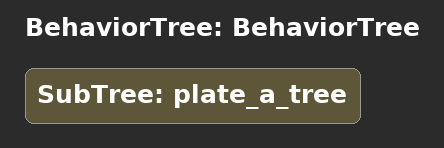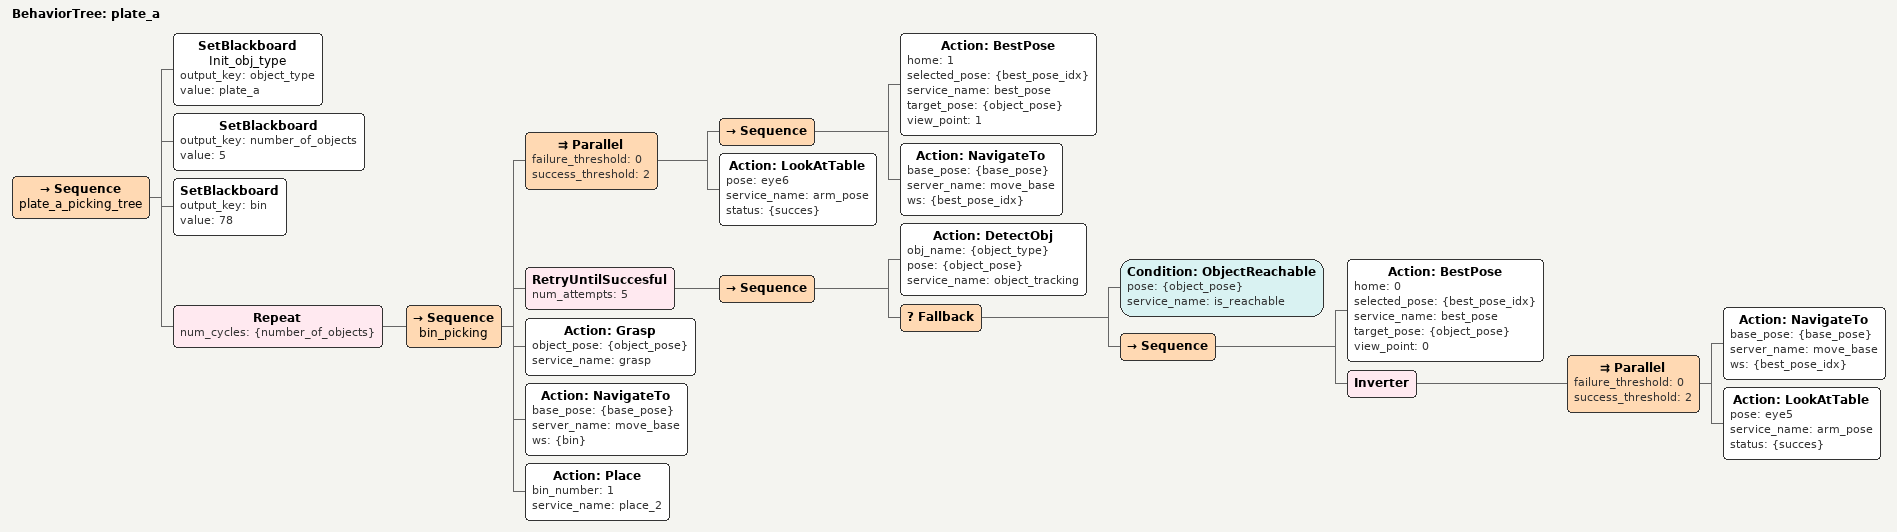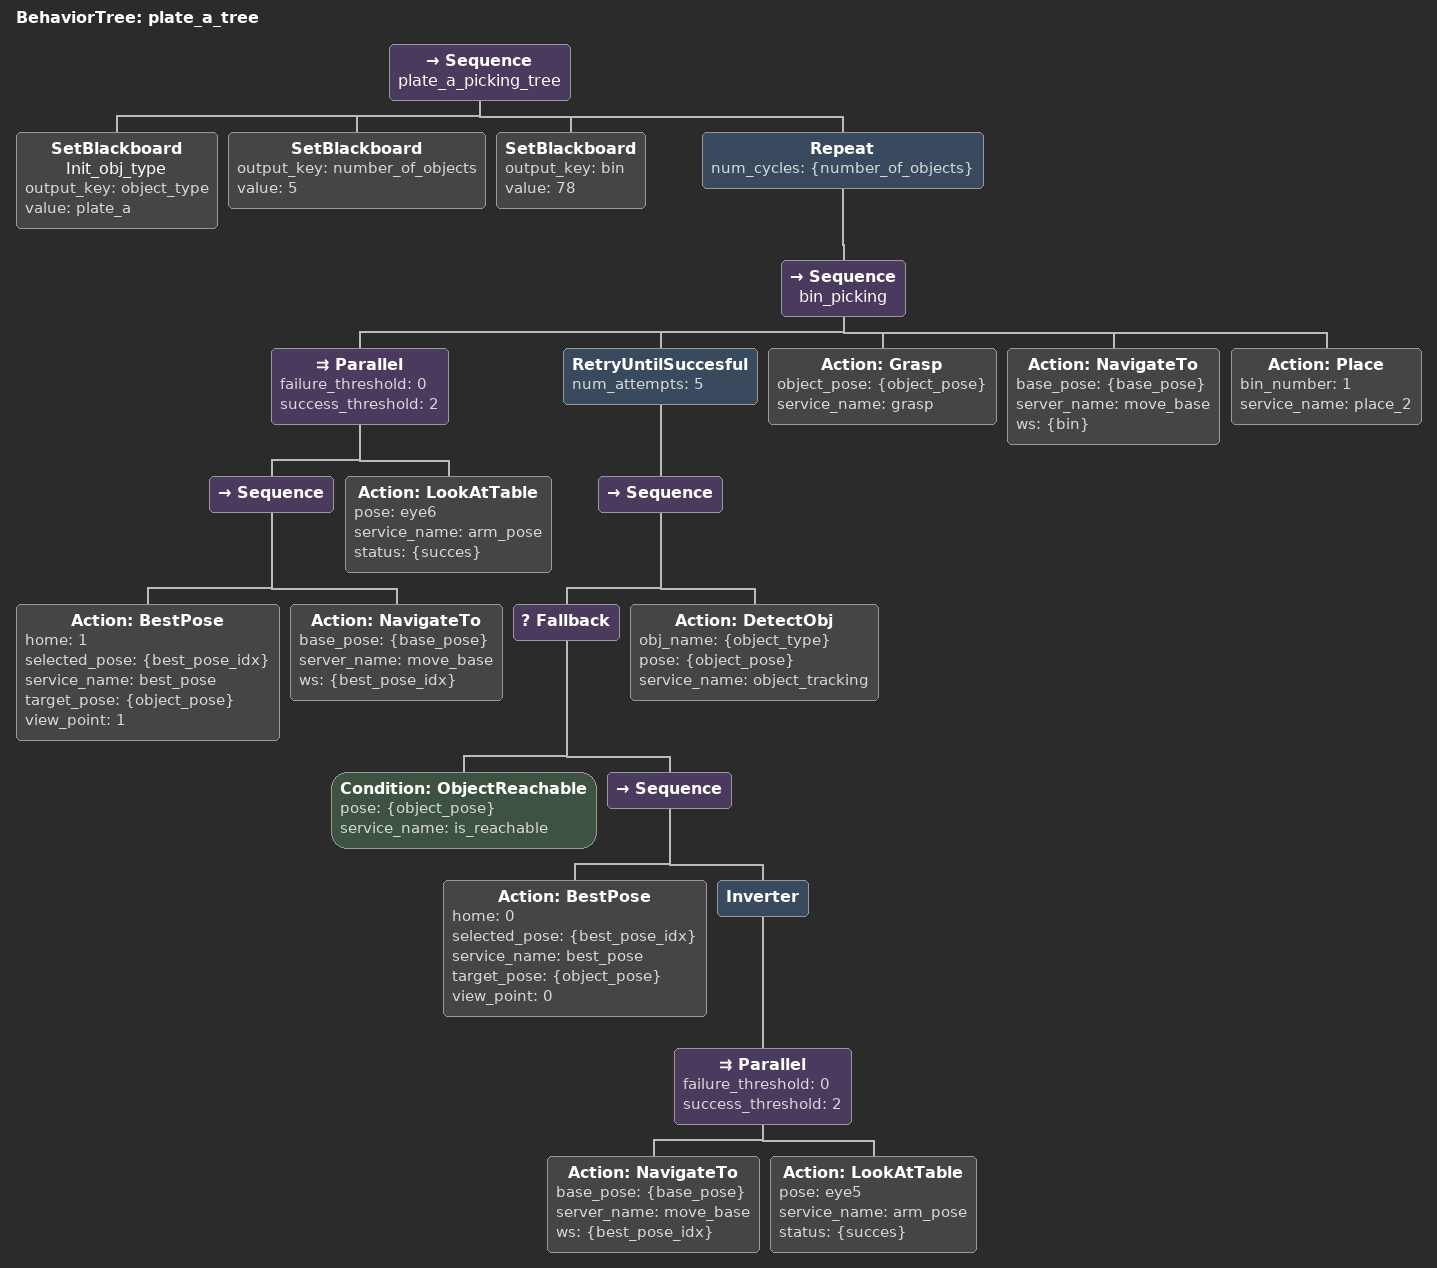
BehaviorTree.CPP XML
<?xml version="1.0"?>
<root main_tree_to_execute="BehaviorTree">
    <BehaviorTree ID="BehaviorTree">
        <SubTree ID="plate_a_tree"/>
    </BehaviorTree>
    <BehaviorTree ID="plate_a">
        <Sequence name="plate_a_picking_tree">
            <SetBlackboard name="Init_obj_type" output_key="object_type" value="plate_a"/>
            <SetBlackboard output_key="number_of_objects" value="5"/>
            <SetBlackboard output_key="bin" value="78"/>
            <Repeat num_cycles="{number_of_objects}">
                <Sequence name="bin_picking">
                    <Parallel failure_threshold="0" success_threshold="2">
                        <Sequence>
                            <Action ID="BestPose" home="1" selected_pose="{best_pose_idx}" service_name="best_pose" target_pose="{object_pose}" view_point="1"/>
                            <Action ID="NavigateTo" base_pose="{base_pose}" server_name="move_base" ws="{best_pose_idx}"/>
                        </Sequence>
                        <Action ID="LookAtTable" pose="eye6" service_name="arm_pose" status="{succes}"/>
                    </Parallel>
                    <RetryUntilSuccesful num_attempts="5">
                        <Sequence>
                            <Action ID="DetectObj" obj_name="{object_type}" pose="{object_pose}" service_name="object_tracking"/>
                            <Fallback>
                                <Condition ID="ObjectReachable" pose="{object_pose}" service_name="is_reachable"/>
                                <Sequence>
                                    <Action ID="BestPose" home="0" selected_pose="{best_pose_idx}" service_name="best_pose" target_pose="{object_pose}" view_point="0"/>
                                    <Inverter>
                                        <Parallel failure_threshold="0" success_threshold="2">
                                            <Action ID="NavigateTo" base_pose="{base_pose}" server_name="move_base" ws="{best_pose_idx}"/>
                                            <Action ID="LookAtTable" pose="eye5" service_name="arm_pose" status="{succes}"/>
                                        </Parallel>
                                    </Inverter>
                                </Sequence>
                            </Fallback>
                        </Sequence>
                    </RetryUntilSuccesful>
                    <Action ID="Grasp" object_pose="{object_pose}" service_name="grasp"/>
                    <Action ID="NavigateTo" base_pose="{base_pose}" server_name="move_base" ws="{bin}"/>
                    <Action ID="Place" bin_number="1" service_name="place_2"/>
                </Sequence>
            </Repeat>
        </Sequence>
    </BehaviorTree>
    <BehaviorTree ID="plate_a_tree">
        <Sequence name="plate_a_picking_tree">
            <SetBlackboard name="Init_obj_type" output_key="object_type" value="plate_a"/>
            <SetBlackboard output_key="number_of_objects" value="5"/>
            <SetBlackboard output_key="bin" value="78"/>
            <Repeat num_cycles="{number_of_objects}">
                <Sequence name="bin_picking">
                    <Parallel failure_threshold="0" success_threshold="2">
                        <Sequence>
                            <Action ID="BestPose" home="1" selected_pose="{best_pose_idx}" service_name="best_pose" target_pose="{object_pose}" view_point="1"/>
                            <Action ID="NavigateTo" base_pose="{base_pose}" server_name="move_base" ws="{best_pose_idx}"/>
                        </Sequence>
                        <Action ID="LookAtTable" pose="eye6" service_name="arm_pose" status="{succes}"/>
                    </Parallel>
                    <RetryUntilSuccesful num_attempts="5">
                        <Sequence>
                            <Fallback>
                                <Condition ID="ObjectReachable" pose="{object_pose}" service_name="is_reachable"/>
                                <Sequence>
                                    <Action ID="BestPose" home="0" selected_pose="{best_pose_idx}" service_name="best_pose" target_pose="{object_pose}" view_point="0"/>
                                    <Inverter>
                                        <Parallel failure_threshold="0" success_threshold="2">
                                            <Action ID="NavigateTo" base_pose="{base_pose}" server_name="move_base" ws="{best_pose_idx}"/>
                                            <Action ID="LookAtTable" pose="eye5" service_name="arm_pose" status="{succes}"/>
                                        </Parallel>
                                    </Inverter>
                                </Sequence>
                            </Fallback>
                            <Action ID="DetectObj" obj_name="{object_type}" pose="{object_pose}" service_name="object_tracking"/>
                        </Sequence>
                    </RetryUntilSuccesful>
                    <Action ID="Grasp" object_pose="{object_pose}" service_name="grasp"/>
                    <Action ID="NavigateTo" base_pose="{base_pose}" server_name="move_base" ws="{bin}"/>
                    <Action ID="Place" bin_number="1" service_name="place_2"/>
                </Sequence>
            </Repeat>
        </Sequence>
    </BehaviorTree>
</root>
